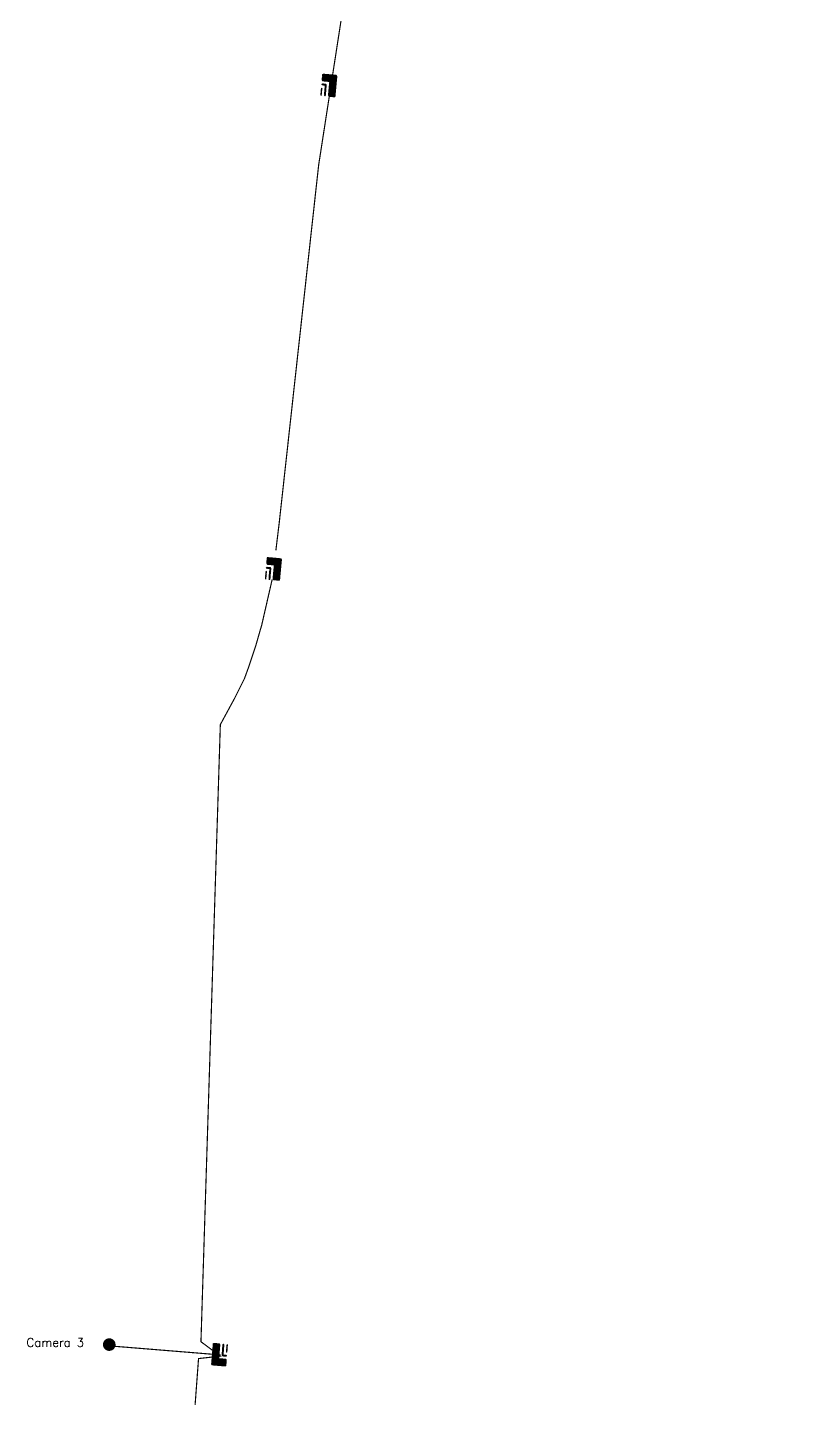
# Model space of a CAD drawing. Extents: x 375087 to 375533, y 165435 to 165818.
# Drawn here: x 375091.8 to 375159.6, y 165465.4 to 165585.6 of the extents above; entities that cross this region are included whole.
import ezdxf

# ---------------------------------------------------------------- set-up
doc = ezdxf.new("R2010")
doc.units = 0
doc.linetypes.add('DUCT1', pattern=[2, 1, -0.5, 0, -0.5])
doc.layers.get('0').update_dxf_attribs({"linetype": 'CONTINUOUS'})
doc.layers.add('CCTV', color=6, linetype='CONTINUOUS')
doc.layers.add('DUCTS', color=3, linetype='DUCT1')
doc.styles.get("Standard").update_dxf_attribs({"font": 'simplex'})

# ---------------------------------------------------------------- blocks, each defined once
blk = doc.blocks.new('*X92')
at = {"color": 0}
for p, q in [((375126.08, 165651.07), (375127.62, 165652.61)), ((375126.08, 165651.09), (375127.6, 165652.61)), ((375126.08, 165651.11), (375127.59, 165652.61)), ((375126.08, 165651.12), (375127.57, 165652.61)), ((375126.08, 165651.14), (375127.55, 165652.61)), ((375126.08, 165651.16), (375127.53, 165652.61)), ((375126.08, 165651.18), (375127.51, 165652.61)), ((375126.08, 165651.19), (375127.5, 165652.61)), ((375126.08, 165651.21), (375127.48, 165652.61)), ((375126.08, 165651.23), (375127.46, 165652.61)), ((375126.08, 165651.25), (375127.44, 165652.61)), ((375126.08, 165651.27), (375127.43, 165652.61)), ((375126.08, 165651.28), (375127.41, 165652.61)), ((375126.08, 165651.3), (375127.39, 165652.61)), ((375126.08, 165651.32), (375127.37, 165652.61)), ((375126.08, 165651.34), (375127.36, 165652.61)), ((375126.08, 165651.35), (375127.34, 165652.61)), ((375126.08, 165651.37), (375127.32, 165652.61)), ((375126.08, 165651.39), (375127.3, 165652.61)), ((375126.08, 165651.41), (375127.28, 165652.61)), ((375126.08, 165651.42), (375127.27, 165652.61)), ((375126.08, 165651.44), (375127.25, 165652.61)), ((375126.08, 165651.46), (375127.23, 165652.61)), ((375126.08, 165651.48), (375127.21, 165652.61)), ((375126.08, 165651.5), (375127.2, 165652.61)), ((375126.08, 165651.51), (375127.18, 165652.61)), ((375126.08, 165651.53), (375127.16, 165652.61)), ((375126.08, 165651.55), (375127.14, 165652.61)), ((375126.08, 165651.57), (375127.13, 165652.61)), ((375126.08, 165651.58), (375127.11, 165652.61)), ((375126.08, 165651.6), (375127.09, 165652.61)), ((375126.08, 165651.62), (375127.07, 165652.61)), ((375126.08, 165651.64), (375127.06, 165652.61)), ((375126.08, 165651.65), (375127.04, 165652.61)), ((375126.08, 165651.67), (375127.02, 165652.61)), ((375126.08, 165651.69), (375127, 165652.61)), ((375126.08, 165651.71), (375126.98, 165652.61)), ((375126.08, 165651.72), (375126.97, 165652.61)), ((375126.08, 165651.74), (375126.95, 165652.61)), ((375126.08, 165651.76), (375126.93, 165652.61)), ((375126.08, 165651.78), (375126.91, 165652.61)), ((375126.08, 165651.8), (375126.9, 165652.61)), ((375126.08, 165651.81), (375126.88, 165652.61)), ((375126.08, 165651.83), (375126.86, 165652.61)), ((375126.08, 165651.85), (375126.84, 165652.61)), ((375126.08, 165651.87), (375126.83, 165652.61)), ((375126.08, 165651.88), (375126.81, 165652.61)), ((375126.08, 165651.9), (375126.79, 165652.61)), ((375126.08, 165651.92), (375126.77, 165652.61)), ((375126.08, 165651.94), (375126.75, 165652.61)), ((375126.08, 165651.95), (375126.74, 165652.61)), ((375126.08, 165651.97), (375126.72, 165652.61)), ((375126.08, 165651.99), (375126.7, 165652.61)), ((375126.08, 165652.01), (375126.68, 165652.61)), ((375126.08, 165652.03), (375126.67, 165652.61)), ((375126.08, 165652.04), (375126.65, 165652.61)), ((375126.08, 165652.06), (375126.63, 165652.61)), ((375126.08, 165652.08), (375126.61, 165652.61)), ((375126.08, 165652.1), (375126.6, 165652.61)), ((375126.08, 165652.11), (375126.58, 165652.61)), ((375126.08, 165652.13), (375126.56, 165652.61)), ((375126.08, 165652.15), (375126.54, 165652.61)), ((375126.08, 165652.17), (375126.52, 165652.61)), ((375126.08, 165652.18), (375126.51, 165652.61)), ((375126.08, 165652.2), (375126.49, 165652.61)), ((375126.08, 165652.22), (375126.47, 165652.61)), ((375126.08, 165652.24), (375126.45, 165652.61)), ((375126.08, 165652.26), (375126.44, 165652.61)), ((375126.08, 165652.27), (375126.42, 165652.61)), ((375126.08, 165652.29), (375126.4, 165652.61)), ((375126.08, 165652.31), (375126.38, 165652.61)), ((375126.08, 165652.33), (375126.37, 165652.61)), ((375126.08, 165652.34), (375126.35, 165652.61)), ((375126.08, 165652.36), (375126.33, 165652.61)), ((375126.08, 165652.38), (375126.31, 165652.61)), ((375126.08, 165652.4), (375126.3, 165652.61)), ((375126.08, 165652.41), (375126.28, 165652.61)), ((375126.08, 165652.43), (375126.26, 165652.61)), ((375126.08, 165652.45), (375126.24, 165652.61)), ((375126.08, 165652.47), (375126.22, 165652.61)), ((375126.08, 165652.48), (375126.21, 165652.61)), ((375126.08, 165652.5), (375126.19, 165652.61)), ((375126.08, 165652.52), (375126.17, 165652.61)), ((375126.08, 165652.54), (375126.15, 165652.61)), ((375126.08, 165652.56), (375126.14, 165652.61)), ((375126.08, 165652.57), (375126.12, 165652.61)), ((375126.08, 165652.59), (375126.1, 165652.61)), ((375126.08, 165652.61), (375126.08, 165652.61)), ((375126.08, 165651.05), (375127.63, 165652.6)), ((375126.08, 165651.04), (375127.63, 165652.58)), ((375126.08, 165651.02), (375127.63, 165652.56)), ((375126.08, 165651), (375127.63, 165652.55)), ((375126.08, 165650.98), (375127.63, 165652.53)), ((375126.08, 165650.96), (375127.63, 165652.51)), ((375126.08, 165650.95), (375127.63, 165652.49)), ((375126.08, 165650.93), (375127.63, 165652.48)), ((375126.08, 165650.91), (375127.63, 165652.46)), ((375126.08, 165650.89), (375127.63, 165652.44)), ((375126.08, 165650.88), (375127.63, 165652.42)), ((375126.08, 165650.86), (375127.63, 165652.41)), ((375126.08, 165650.84), (375127.63, 165652.39)), ((375126.08, 165650.82), (375127.63, 165652.37)), ((375126.08, 165650.81), (375127.63, 165652.35)), ((375126.08, 165650.79), (375127.63, 165652.34)), ((375126.08, 165650.77), (375127.63, 165652.32)), ((375126.08, 165650.75), (375127.63, 165652.3)), ((375126.08, 165650.73), (375127.63, 165652.28)), ((375126.08, 165650.72), (375127.63, 165652.26)), ((375126.08, 165650.7), (375127.63, 165652.25)), ((375126.08, 165650.68), (375127.63, 165652.23)), ((375126.08, 165650.66), (375127.63, 165652.21)), ((375126.08, 165650.65), (375127.63, 165652.19)), ((375126.08, 165650.63), (375127.63, 165652.18)), ((375126.08, 165650.61), (375127.63, 165652.16)), ((375126.08, 165650.59), (375127.63, 165652.14)), ((375126.08, 165650.58), (375127.63, 165652.12)), ((375126.08, 165650.56), (375127.63, 165652.11)), ((375126.08, 165650.54), (375127.63, 165652.09)), ((375126.08, 165650.52), (375127.63, 165652.07)), ((375126.08, 165650.51), (375127.63, 165652.05)), ((375126.08, 165650.49), (375127.63, 165652.03)), ((375126.08, 165650.47), (375127.63, 165652.02)), ((375126.08, 165650.45), (375127.63, 165652)), ((375126.08, 165650.43), (375127.63, 165651.98)), ((375126.08, 165650.42), (375127.63, 165651.96)), ((375126.08, 165650.4), (375127.63, 165651.95)), ((375126.08, 165650.38), (375127.63, 165651.93)), ((375126.08, 165650.36), (375127.63, 165651.91)), ((375126.08, 165650.35), (375127.63, 165651.89)), ((375126.08, 165650.33), (375127.63, 165651.88)), ((375126.08, 165650.31), (375127.63, 165651.86)), ((375126.08, 165650.29), (375127.63, 165651.84)), ((375126.1, 165650.29), (375127.63, 165651.82)), ((375126.11, 165650.29), (375127.63, 165651.8)), ((375126.13, 165650.29), (375127.63, 165651.79)), ((375126.15, 165650.29), (375127.63, 165651.77)), ((375126.17, 165650.29), (375127.63, 165651.75)), ((375126.18, 165650.29), (375127.63, 165651.73)), ((375126.2, 165650.29), (375127.63, 165651.72)), ((375126.22, 165650.29), (375127.63, 165651.7)), ((375126.24, 165650.29), (375127.63, 165651.68)), ((375126.26, 165650.29), (375127.63, 165651.66)), ((375126.27, 165650.29), (375127.63, 165651.65)), ((375126.29, 165650.29), (375127.63, 165651.63)), ((375126.31, 165650.29), (375127.63, 165651.61)), ((375126.33, 165650.29), (375127.63, 165651.59)), ((375126.34, 165650.29), (375127.63, 165651.58)), ((375126.36, 165650.29), (375127.63, 165651.56)), ((375126.38, 165650.29), (375127.63, 165651.54)), ((375126.4, 165650.29), (375127.63, 165651.52)), ((375126.41, 165650.29), (375127.63, 165651.5)), ((375126.43, 165650.29), (375127.63, 165651.49)), ((375126.45, 165650.29), (375127.63, 165651.47)), ((375126.47, 165650.29), (375127.63, 165651.45)), ((375126.49, 165650.29), (375127.63, 165651.43)), ((375126.5, 165650.29), (375127.63, 165651.42)), ((375126.52, 165650.29), (375127.63, 165651.4)), ((375126.54, 165650.29), (375127.63, 165651.38)), ((375126.56, 165650.29), (375127.63, 165651.36)), ((375126.57, 165650.29), (375127.63, 165651.35)), ((375126.59, 165650.29), (375127.63, 165651.33)), ((375126.61, 165650.29), (375127.63, 165651.31)), ((375126.63, 165650.29), (375127.63, 165651.29)), ((375126.64, 165650.29), (375127.63, 165651.27)), ((375126.66, 165650.29), (375127.63, 165651.26)), ((375126.68, 165650.29), (375127.63, 165651.24)), ((375126.7, 165650.29), (375127.63, 165651.22)), ((375126.72, 165650.29), (375127.63, 165651.2)), ((375126.73, 165650.29), (375127.63, 165651.19)), ((375126.75, 165650.29), (375127.63, 165651.17)), ((375126.77, 165650.29), (375127.63, 165651.15)), ((375126.79, 165650.29), (375127.63, 165651.13)), ((375126.8, 165650.29), (375127.63, 165651.12)), ((375126.82, 165650.29), (375127.63, 165651.1)), ((375126.84, 165650.29), (375127.63, 165651.08)), ((375126.86, 165650.29), (375127.63, 165651.06)), ((375126.87, 165650.29), (375127.63, 165651.04)), ((375126.89, 165650.29), (375127.63, 165651.03)), ((375126.91, 165650.29), (375127.63, 165651.01)), ((375126.93, 165650.29), (375127.63, 165650.99)), ((375126.95, 165650.29), (375127.63, 165650.97)), ((375126.96, 165650.29), (375127.63, 165650.96)), ((375126.98, 165650.29), (375127.63, 165650.94)), ((375127, 165650.29), (375127.63, 165650.92)), ((375127.02, 165650.29), (375127.63, 165650.9)), ((375127.03, 165650.29), (375127.63, 165650.89)), ((375127.05, 165650.29), (375127.63, 165650.87)), ((375127.07, 165650.29), (375127.63, 165650.85)), ((375127.09, 165650.29), (375127.63, 165650.83)), ((375127.1, 165650.29), (375127.63, 165650.81)), ((375127.12, 165650.29), (375127.63, 165650.8)), ((375127.14, 165650.29), (375127.63, 165650.78)), ((375127.16, 165650.29), (375127.63, 165650.76)), ((375127.17, 165650.29), (375127.63, 165650.74)), ((375127.19, 165650.29), (375127.63, 165650.73)), ((375127.21, 165650.29), (375127.63, 165650.71)), ((375127.23, 165650.29), (375127.63, 165650.69)), ((375127.25, 165650.29), (375127.63, 165650.67)), ((375127.26, 165650.29), (375127.63, 165650.66)), ((375127.28, 165650.29), (375127.63, 165650.64)), ((375127.3, 165650.29), (375127.63, 165650.62)), ((375127.32, 165650.29), (375127.63, 165650.6)), ((375127.33, 165650.29), (375127.63, 165650.59)), ((375127.35, 165650.29), (375127.63, 165650.57)), ((375127.37, 165650.29), (375127.63, 165650.55)), ((375127.39, 165650.29), (375127.63, 165650.53)), ((375127.4, 165650.29), (375127.63, 165650.51)), ((375127.42, 165650.29), (375127.63, 165650.5)), ((375127.44, 165650.29), (375127.63, 165650.48)), ((375127.46, 165650.29), (375127.63, 165650.46)), ((375127.48, 165650.29), (375127.63, 165650.44)), ((375127.49, 165650.29), (375127.63, 165650.43)), ((375127.51, 165650.29), (375127.63, 165650.41)), ((375127.53, 165650.29), (375127.63, 165650.39)), ((375127.55, 165650.29), (375127.63, 165650.37)), ((375127.56, 165650.29), (375127.63, 165650.36)), ((375127.58, 165650.29), (375127.63, 165650.34)), ((375127.6, 165650.29), (375127.63, 165650.32)), ((375127.62, 165650.29), (375127.63, 165650.3))]:
    blk.add_line(p, q, dxfattribs=at)

msp = doc.modelspace()

# ---------------------------------------------------------------- linework, layer by layer
at = {"layer": 'CCTV', "const_width": 0.55}
msp.add_lwpolyline([(375098.6, 165470.7, 1), (375099.15, 165470.7, 1)], format="xyb", close=True, dxfattribs=at)
at = {"layer": 'DUCTS', "const_width": 0.1}
for points in [[(375159.52, 165674.82), (375153.07, 165669.3), (375146.21, 165662.08), (375141.87, 165655.58), (375137.18, 165646.37), (375127.79, 165623.45), (375124.17, 165613.09), (375121.1, 165599.19), (375117.13, 165573.56), (375113.7, 165542.42), (375113.4, 165539.95)], [(375108.58, 165469.8), (375099.36, 165470.55)]]:
    msp.add_lwpolyline(points, dxfattribs=at)
at = {"layer": 'DUCTS', "flags": 128}
msp.add_lwpolyline([(375106.36, 165465.44, 0.1, 0.1, 0), (375106.66, 165469.48, 0.1, 0.1, 0), (375108.56, 165469.69, 0.1, 0.1, 0), (375106.87, 165470.95, 0.1, 0.1, 0), (375108.56, 165524.77, 0.1, 0.1, 0), (375109.82, 165527.09, 0.1, 0.1, 0), (375110.66, 165528.77, 0.1, 0.1, 0), (375111.04, 165529.82, 0.1, 0.1, 0), (375111.62, 165531.55, 0.1, 0.1, 0), (375112.17, 165533.46, 0.1, 0.1, 0), (375113.08, 165537.43, 0, 0, 0)], format="xyseb", dxfattribs=at)

# ---------------------------------------------------------------- block references
at = {"layer": 'DUCTS'}
for p, xscale, yscale, zscale, rotation in [((686165.42, 269850.67), 0.7999999999999995, 0.7999999999999995, 0.7999999999999995, 174.7066566657424), ((686160.59, 269808.51), 0.7999999999999995, 0.7999999999999995, 0.7999999999999995, 174.7066566657424), ((64989.72, 58469.34), 0.8000000000000015, 0.8000000000000015, 0.8000000000000015, 355.2103362999341)]:
    msp.add_blockref('*X92', p, dxfattribs=dict(at, xscale=xscale, yscale=yscale, zscale=zscale, rotation=rotation))

# ---------------------------------------------------------------- texts
at = {"layer": 'CCTV', "color": 6}
msp.add_text('Camera 3', height=0.75, dxfattribs=at).set_placement((375091.66, 165470.51))

doc.saveas('drawing.dxf')
